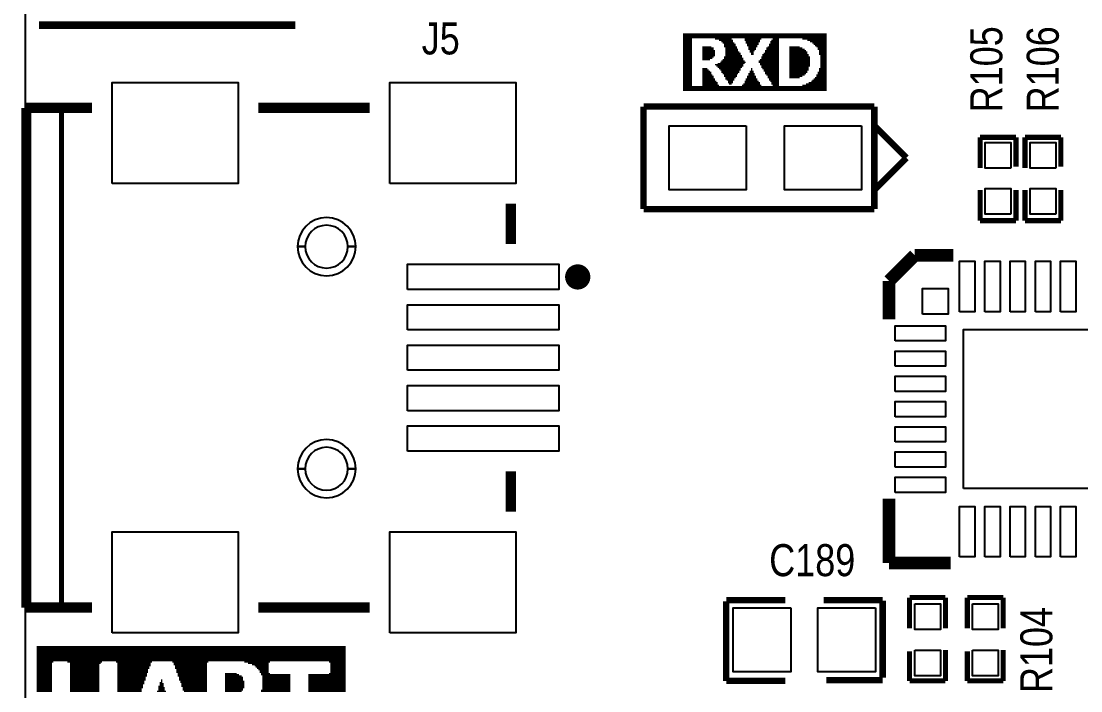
# Model space of a CAD drawing. Extents: x -16 to 114, y 9 to 99.
# Drawn here: x -16.28 to 4.71, y 17.58 to 30.85 of the extents above; entities that cross this region are included whole.
import ezdxf

# ---------------------------------------------------------------- set-up
doc = ezdxf.new("R2010")
doc.units = 0
for name, color, linetype in [('BG_OUTLINE', 3, 'CONTINUOUS'), ('MA_PEN3', 5, 'CONTINUOUS'), ('PG_SILKSCREEN_TOP', 6, 'CONTINUOUS'), ('PIN_TOP', 7, 'CONTINUOUS'), ('RD_SILKSCREEN_TOP', 8, 'CONTINUOUS')]:
    doc.layers.add(name, color=color, linetype=linetype)

msp = doc.modelspace()

# ---------------------------------------------------------------- linework, layer by layer
at = {"layer": 'BG_OUTLINE'}
for points in [[(-13.134086, 99.189794), (110.731046, 99.189794, -0.414215), (113.79708, 96.12376), (113.799874, 12.17676), (113.79708, 12.263374, -0.41422), (110.731046, 9.19734), (-13.22832, 9.19734), (-13.12672, 9.20496, -0.414214), (-16.192754, 12.270994), (-16.20012, 96.12376, -0.414215)], [(-9.652254, 26.383234, 1), (-10.804906, 26.383234, 1)], [(-9.652254, 21.983446, 1), (-10.804906, 21.983446, 1)]]:
    msp.add_lwpolyline(points, format="xyb", close=True, dxfattribs=at)
at = {"layer": 'MA_PEN3', "const_width": 0.0254}
for points in [[(-15.928848, 30.83814), (-10.848848, 30.83814)], [(-15.928848, 30.81274), (-10.848848, 30.81274)], [(-15.928848, 30.78734), (-10.848848, 30.78734)], [(-15.928848, 30.76194), (-10.848848, 30.76194)], [(-15.928848, 30.73654), (-10.848848, 30.73654)], [(-15.928848, 30.71114), (-10.848848, 30.71114)], [(-3.168396, 30.597094), (-0.323596, 30.597094)], [(-3.168396, 30.571694), (-0.323596, 30.571694)], [(-3.168396, 30.546294), (-0.323596, 30.546294)], [(-3.168396, 30.520894), (-0.323596, 30.520894)], [(-3.168396, 30.495494), (-2.990596, 30.495494)], [(-3.168396, 30.470094), (-2.990596, 30.470094)], [(-3.168396, 30.444694), (-2.990596, 30.444694)], [(-2.533396, 30.495494), (-2.203196, 30.495494)], [(-2.457196, 30.470094), (-2.177796, 30.470094)], [(-2.406396, 30.444694), (-2.177796, 30.444694)], [(-1.949196, 30.495494), (-1.618996, 30.495494)], [(-1.949196, 30.470094), (-1.644396, 30.470094)], [(-1.923796, 30.444694), (-1.644396, 30.444694)], [(-1.441196, 30.444694), (-1.263396, 30.444694)], [(-1.415796, 30.470094), (-1.263396, 30.470094)], [(-1.390396, 30.495494), (-1.263396, 30.495494)], [(-0.806196, 30.495494), (-0.323596, 30.495494)], [(-0.704596, 30.470094), (-0.323596, 30.470094)], [(-0.653796, 30.444694), (-0.323596, 30.444694)], [(-3.168396, 30.419294), (-2.990596, 30.419294)], [(-3.168396, 30.393894), (-2.990596, 30.393894)], [(-3.168396, 30.368494), (-2.990596, 30.368494)], [(-3.168396, 30.343094), (-2.990596, 30.343094)], [(-3.168396, 30.317694), (-2.990596, 30.317694)], [(-3.168396, 30.292294), (-2.990596, 30.292294)], [(-3.168396, 30.266894), (-2.990596, 30.266894)], [(-3.168396, 30.241494), (-2.990596, 30.241494)], [(-3.168396, 30.216094), (-2.990596, 30.216094)], [(-2.787396, 30.343094), (-2.609596, 30.343094)], [(-2.787396, 30.317694), (-2.558796, 30.317694)], [(-2.787396, 30.292294), (-2.558796, 30.292294)], [(-2.787396, 30.266894), (-2.533396, 30.266894)], [(-2.787396, 30.241494), (-2.533396, 30.241494)], [(-2.787396, 30.216094), (-2.533396, 30.216094)], [(-2.380996, 30.419294), (-2.152396, 30.419294)], [(-2.355596, 30.393894), (-2.126996, 30.393894)], [(-2.355596, 30.368494), (-2.126996, 30.368494)], [(-2.355596, 30.343094), (-2.101596, 30.343094)], [(-2.330196, 30.317694), (-2.101596, 30.317694)], [(-2.330196, 30.292294), (-2.076196, 30.292294)], [(-2.330196, 30.266894), (-2.076196, 30.266894)], [(-2.330196, 30.241494), (-2.050796, 30.241494)], [(-2.330196, 30.216094), (-2.025396, 30.216094)], [(-1.923796, 30.419294), (-1.669796, 30.419294)], [(-1.898396, 30.393894), (-1.669796, 30.393894)], [(-1.898396, 30.368494), (-1.695196, 30.368494)], [(-1.872996, 30.343094), (-1.695196, 30.343094)], [(-1.872996, 30.317694), (-1.720596, 30.317694)], [(-1.872996, 30.292294), (-1.720596, 30.292294)], [(-1.847596, 30.266894), (-1.745996, 30.266894)], [(-1.847596, 30.241494), (-1.771396, 30.241494)], [(-1.822196, 30.216094), (-1.771396, 30.216094)], [(-1.568196, 30.216094), (-1.263396, 30.216094)], [(-1.542796, 30.266894), (-1.263396, 30.266894)], [(-1.542796, 30.241494), (-1.263396, 30.241494)], [(-1.517396, 30.317694), (-1.263396, 30.317694)], [(-1.517396, 30.292294), (-1.263396, 30.292294)], [(-1.491996, 30.343094), (-1.263396, 30.343094)], [(-1.466596, 30.393894), (-1.263396, 30.393894)], [(-1.466596, 30.368494), (-1.263396, 30.368494)], [(-1.441196, 30.419294), (-1.263396, 30.419294)], [(-1.060196, 30.343094), (-0.856996, 30.343094)], [(-1.060196, 30.317694), (-0.806196, 30.317694)], [(-1.060196, 30.292294), (-0.755396, 30.292294)], [(-1.060196, 30.266894), (-0.729996, 30.266894)], [(-1.060196, 30.241494), (-0.704596, 30.241494)], [(-1.060196, 30.216094), (-0.704596, 30.216094)], [(-0.602996, 30.419294), (-0.323596, 30.419294)], [(-0.577596, 30.393894), (-0.323596, 30.393894)], [(-0.552196, 30.368494), (-0.323596, 30.368494)], [(-0.526796, 30.343094), (-0.323596, 30.343094)], [(-0.501396, 30.317694), (-0.323596, 30.317694)], [(-0.501396, 30.292294), (-0.323596, 30.292294)], [(-0.475996, 30.266894), (-0.323596, 30.266894)], [(-0.475996, 30.241494), (-0.323596, 30.241494)], [(-0.475996, 30.216094), (-0.323596, 30.216094)], [(-3.168396, 30.190694), (-2.990596, 30.190694)], [(-3.168396, 30.165294), (-2.990596, 30.165294)], [(-3.168396, 30.139894), (-2.990596, 30.139894)], [(-3.168396, 30.114494), (-2.990596, 30.114494)], [(-3.168396, 30.089094), (-2.990596, 30.089094)], [(-3.168396, 30.063694), (-2.990596, 30.063694)], [(-3.168396, 30.038294), (-2.990596, 30.038294)], [(-3.168396, 30.012894), (-2.990596, 30.012894)], [(-2.787396, 30.190694), (-2.533396, 30.190694)], [(-2.787396, 30.165294), (-2.533396, 30.165294)], [(-2.787396, 30.139894), (-2.558796, 30.139894)], [(-2.787396, 30.114494), (-2.584196, 30.114494)], [(-2.787396, 30.089094), (-2.634996, 30.089094)], [(-2.482596, 30.012894), (-1.949196, 30.012894)], [(-2.431796, 30.038294), (-1.923796, 30.038294)], [(-2.406396, 30.063694), (-1.949196, 30.063694)], [(-2.380996, 30.089094), (-1.974596, 30.089094)], [(-2.355596, 30.139894), (-1.999996, 30.139894)], [(-2.355596, 30.114494), (-1.974596, 30.114494)], [(-2.330196, 30.190694), (-2.025396, 30.190694)], [(-2.330196, 30.165294), (-1.999996, 30.165294)], [(-1.822196, 30.190694), (-1.771396, 30.190694)], [(-1.669796, 30.063694), (-1.263396, 30.063694)], [(-1.669796, 30.038294), (-1.263396, 30.038294)], [(-1.644396, 30.089094), (-1.263396, 30.089094)], [(-1.644396, 30.012894), (-1.263396, 30.012894)], [(-1.618996, 30.139894), (-1.263396, 30.139894)], [(-1.618996, 30.114494), (-1.263396, 30.114494)], [(-1.593596, 30.190694), (-1.263396, 30.190694)], [(-1.593596, 30.165294), (-1.263396, 30.165294)], [(-1.060196, 30.190694), (-0.679196, 30.190694)], [(-1.060196, 30.165294), (-0.679196, 30.165294)], [(-1.060196, 30.139894), (-0.653796, 30.139894)], [(-1.060196, 30.114494), (-0.653796, 30.114494)], [(-1.060196, 30.089094), (-0.653796, 30.089094)], [(-1.060196, 30.063694), (-0.653796, 30.063694)], [(-1.060196, 30.038294), (-0.653796, 30.038294)], [(-1.060196, 30.012894), (-0.653796, 30.012894)], [(-0.475996, 30.190694), (-0.323596, 30.190694)], [(-0.450596, 30.165294), (-0.323596, 30.165294)], [(-0.450596, 30.139894), (-0.323596, 30.139894)], [(-0.450596, 30.114494), (-0.323596, 30.114494)], [(-0.450596, 30.089094), (-0.323596, 30.089094)], [(-0.450596, 30.063694), (-0.323596, 30.063694)], [(-0.450596, 30.038294), (-0.323596, 30.038294)], [(-0.450596, 30.012894), (-0.323596, 30.012894)], [(-3.168396, 29.987494), (-2.990596, 29.987494)], [(-3.168396, 29.962094), (-2.990596, 29.962094)], [(-3.168396, 29.936694), (-2.990596, 29.936694)], [(-3.168396, 29.911294), (-2.990596, 29.911294)], [(-3.168396, 29.885894), (-2.990596, 29.885894)], [(-3.168396, 29.860494), (-2.990596, 29.860494)], [(-3.168396, 29.835094), (-2.990596, 29.835094)], [(-3.168396, 29.809694), (-2.990596, 29.809694)], [(-2.787396, 29.911294), (-2.685796, 29.911294)], [(-2.787396, 29.885894), (-2.660396, 29.885894)], [(-2.787396, 29.860494), (-2.634996, 29.860494)], [(-2.787396, 29.835094), (-2.609596, 29.835094)], [(-2.787396, 29.809694), (-2.609596, 29.809694)], [(-2.533396, 29.987494), (-1.974596, 29.987494)], [(-2.507996, 29.962094), (-1.974596, 29.962094)], [(-2.482596, 29.936694), (-1.999996, 29.936694)], [(-2.457196, 29.911294), (-2.025396, 29.911294)], [(-2.431796, 29.885894), (-2.025396, 29.885894)], [(-2.406396, 29.860494), (-2.050796, 29.860494)], [(-2.406396, 29.835094), (-2.050796, 29.835094)], [(-2.380996, 29.809694), (-2.076196, 29.809694)], [(-1.872996, 29.809694), (-1.745996, 29.809694)], [(-1.847596, 29.860494), (-1.771396, 29.860494)], [(-1.847596, 29.835094), (-1.771396, 29.835094)], [(-1.822196, 29.911294), (-1.796796, 29.911294)], [(-1.822196, 29.885894), (-1.796796, 29.885894)], [(-1.644396, 29.987494), (-1.263396, 29.987494)], [(-1.618996, 29.962094), (-1.263396, 29.962094)], [(-1.618996, 29.936694), (-1.263396, 29.936694)], [(-1.593596, 29.911294), (-1.263396, 29.911294)], [(-1.568196, 29.885894), (-1.263396, 29.885894)], [(-1.568196, 29.860494), (-1.263396, 29.860494)], [(-1.542796, 29.835094), (-1.263396, 29.835094)], [(-1.542796, 29.809694), (-1.263396, 29.809694)], [(-1.060196, 29.987494), (-0.653796, 29.987494)], [(-1.060196, 29.962094), (-0.653796, 29.962094)], [(-1.060196, 29.936694), (-0.679196, 29.936694)], [(-1.060196, 29.911294), (-0.679196, 29.911294)], [(-1.060196, 29.885894), (-0.679196, 29.885894)], [(-1.060196, 29.860494), (-0.704596, 29.860494)], [(-1.060196, 29.835094), (-0.704596, 29.835094)], [(-1.060196, 29.809694), (-0.729996, 29.809694)], [(-0.501396, 29.835094), (-0.323596, 29.835094)], [(-0.501396, 29.809694), (-0.323596, 29.809694)], [(-0.475996, 29.911294), (-0.323596, 29.911294)], [(-0.475996, 29.885894), (-0.323596, 29.885894)], [(-0.475996, 29.860494), (-0.323596, 29.860494)], [(-0.450596, 29.987494), (-0.323596, 29.987494)], [(-0.450596, 29.962094), (-0.323596, 29.962094)], [(-0.450596, 29.936694), (-0.323596, 29.936694)], [(-3.168396, 29.784294), (-2.990596, 29.784294)], [(-3.168396, 29.758894), (-2.990596, 29.758894)], [(-3.168396, 29.733494), (-2.990596, 29.733494)], [(-3.168396, 29.708094), (-2.990596, 29.708094)], [(-3.168396, 29.682694), (-2.990596, 29.682694)], [(-3.168396, 29.657294), (-2.990596, 29.657294)], [(-3.168396, 29.631894), (-2.990596, 29.631894)], [(-3.168396, 29.606494), (-2.990596, 29.606494)], [(-2.787396, 29.784294), (-2.584196, 29.784294)], [(-2.787396, 29.758894), (-2.558796, 29.758894)], [(-2.787396, 29.733494), (-2.558796, 29.733494)], [(-2.787396, 29.708094), (-2.533396, 29.708094)], [(-2.787396, 29.682694), (-2.533396, 29.682694)], [(-2.787396, 29.657294), (-2.507996, 29.657294)], [(-2.787396, 29.631894), (-2.482596, 29.631894)], [(-2.787396, 29.606494), (-2.482596, 29.606494)], [(-2.355596, 29.784294), (-2.101596, 29.784294)], [(-2.355596, 29.758894), (-2.101596, 29.758894)], [(-2.330196, 29.733494), (-2.126996, 29.733494)], [(-2.330196, 29.708094), (-2.152396, 29.708094)], [(-2.304796, 29.682694), (-2.152396, 29.682694)], [(-2.279396, 29.657294), (-2.177796, 29.657294)], [(-2.279396, 29.631894), (-2.177796, 29.631894)], [(-2.253996, 29.606494), (-2.203196, 29.606494)], [(-1.974596, 29.606494), (-1.644396, 29.606494)], [(-1.949196, 29.657294), (-1.669796, 29.657294)], [(-1.949196, 29.631894), (-1.644396, 29.631894)], [(-1.923796, 29.708094), (-1.695196, 29.708094)], [(-1.923796, 29.682694), (-1.695196, 29.682694)], [(-1.898396, 29.758894), (-1.720596, 29.758894)], [(-1.898396, 29.733494), (-1.720596, 29.733494)], [(-1.872996, 29.784294), (-1.745996, 29.784294)], [(-1.517396, 29.784294), (-1.263396, 29.784294)], [(-1.491996, 29.758894), (-1.263396, 29.758894)], [(-1.491996, 29.733494), (-1.263396, 29.733494)], [(-1.466596, 29.708094), (-1.263396, 29.708094)], [(-1.466596, 29.682694), (-1.263396, 29.682694)], [(-1.441196, 29.657294), (-1.263396, 29.657294)], [(-1.415796, 29.631894), (-1.263396, 29.631894)], [(-1.415796, 29.606494), (-1.263396, 29.606494)], [(-1.060196, 29.784294), (-0.755396, 29.784294)], [(-1.060196, 29.758894), (-0.806196, 29.758894)], [(-1.060196, 29.733494), (-0.856996, 29.733494)], [(-0.729996, 29.606494), (-0.323596, 29.606494)], [(-0.679196, 29.631894), (-0.323596, 29.631894)], [(-0.628396, 29.657294), (-0.323596, 29.657294)], [(-0.602996, 29.682694), (-0.323596, 29.682694)], [(-0.577596, 29.708094), (-0.323596, 29.708094)], [(-0.552196, 29.733494), (-0.323596, 29.733494)], [(-0.526796, 29.784294), (-0.323596, 29.784294)], [(-0.526796, 29.758894), (-0.323596, 29.758894)], [(-3.168396, 29.581094), (-2.990596, 29.581094)], [(-3.168396, 29.555694), (-0.323596, 29.555694)], [(-3.168396, 29.530294), (-0.323596, 29.530294)], [(-3.168396, 29.504894), (-0.323596, 29.504894)], [(-3.168396, 29.479494), (-0.323596, 29.479494)], [(-2.787396, 29.581094), (-2.457196, 29.581094)], [(-1.999996, 29.581094), (-1.618996, 29.581094)], [(-1.390396, 29.581094), (-1.263396, 29.581094)], [(-0.806196, 29.581094), (-0.323596, 29.581094)], [(-15.973806, 18.459196), (-9.852406, 18.459196)], [(-15.973806, 18.433796), (-9.852406, 18.433796)], [(-15.973806, 18.408396), (-9.852406, 18.408396)], [(-15.973806, 18.382996), (-9.852406, 18.382996)], [(-15.973806, 18.357596), (-9.852406, 18.357596)], [(-15.973806, 18.332196), (-9.852406, 18.332196)], [(-15.973806, 18.306796), (-9.852406, 18.306796)], [(-15.973806, 18.281396), (-9.852406, 18.281396)], [(-15.973806, 18.255996), (-9.852406, 18.255996)], [(-15.973806, 18.230596), (-9.852406, 18.230596)], [(-15.973806, 18.205196), (-9.852406, 18.205196)], [(-15.973806, 18.179796), (-9.852406, 18.179796)], [(-15.973806, 18.154396), (-15.643606, 18.154396)], [(-15.973806, 18.128996), (-15.669006, 18.128996)], [(-15.973806, 18.103596), (-15.669006, 18.103596)], [(-15.973806, 18.078196), (-15.669006, 18.078196)], [(-15.973806, 18.052796), (-15.669006, 18.052796)], [(-15.364206, 18.154396), (-14.678406, 18.154396)], [(-15.313406, 18.128996), (-14.703806, 18.128996)], [(-15.313406, 18.103596), (-14.729206, 18.103596)], [(-15.313406, 18.078196), (-14.729206, 18.078196)], [(-15.313406, 18.052796), (-14.729206, 18.052796)], [(-14.399006, 18.154396), (-13.687806, 18.154396)], [(-14.373606, 18.128996), (-13.713206, 18.128996)], [(-14.373606, 18.103596), (-13.713206, 18.103596)], [(-14.373606, 18.078196), (-13.713206, 18.078196)], [(-14.373606, 18.052796), (-13.738606, 18.052796)], [(-13.281406, 18.154396), (-12.570206, 18.154396)], [(-13.256006, 18.128996), (-12.595606, 18.128996)], [(-13.256006, 18.103596), (-12.595606, 18.103596)], [(-13.230606, 18.078196), (-12.595606, 18.078196)], [(-13.230606, 18.052796), (-12.595606, 18.052796)], [(-11.859006, 18.154396), (-11.351006, 18.154396)], [(-11.782806, 18.128996), (-11.376406, 18.128996)], [(-11.706606, 18.103596), (-11.376406, 18.103596)], [(-11.655806, 18.078196), (-11.376406, 18.078196)], [(-11.630406, 18.052796), (-11.376406, 18.052796)], [(-10.182606, 18.154396), (-9.852406, 18.154396)], [(-10.157206, 18.128996), (-9.852406, 18.128996)], [(-10.157206, 18.103596), (-9.852406, 18.103596)], [(-10.157206, 18.078196), (-9.852406, 18.078196)], [(-10.157206, 18.052796), (-9.852406, 18.052796)], [(-15.973806, 18.027396), (-15.669006, 18.027396)], [(-15.973806, 18.001996), (-15.669006, 18.001996)], [(-15.973806, 17.976596), (-15.669006, 17.976596)], [(-15.973806, 17.951196), (-15.669006, 17.951196)], [(-15.973806, 17.925796), (-15.669006, 17.925796)], [(-15.973806, 17.900396), (-15.669006, 17.900396)], [(-15.973806, 17.874996), (-15.669006, 17.874996)], [(-15.973806, 17.849596), (-15.669006, 17.849596)], [(-15.313406, 18.027396), (-14.729206, 18.027396)], [(-15.313406, 18.001996), (-14.729206, 18.001996)], [(-15.313406, 17.976596), (-14.729206, 17.976596)], [(-15.313406, 17.951196), (-14.729206, 17.951196)], [(-15.313406, 17.925796), (-14.729206, 17.925796)], [(-15.313406, 17.900396), (-14.729206, 17.900396)], [(-15.313406, 17.874996), (-14.729206, 17.874996)], [(-15.313406, 17.849596), (-14.729206, 17.849596)], [(-14.373606, 18.027396), (-13.738606, 18.027396)], [(-14.373606, 18.001996), (-13.764006, 18.001996)], [(-14.373606, 17.976596), (-13.764006, 17.976596)], [(-14.373606, 17.951196), (-13.764006, 17.951196)], [(-14.373606, 17.925796), (-13.789406, 17.925796)], [(-14.373606, 17.900396), (-13.789406, 17.900396)], [(-14.373606, 17.874996), (-13.789406, 17.874996)], [(-14.373606, 17.849596), (-13.814806, 17.849596)], [(-13.230606, 18.027396), (-12.595606, 18.027396)], [(-13.205206, 18.001996), (-12.595606, 18.001996)], [(-13.205206, 17.976596), (-12.595606, 17.976596)], [(-13.205206, 17.951196), (-12.595606, 17.951196)], [(-13.179806, 17.925796), (-12.595606, 17.925796)], [(-13.179806, 17.900396), (-12.595606, 17.900396)], [(-13.179806, 17.874996), (-12.595606, 17.874996)], [(-13.154406, 17.849596), (-12.595606, 17.849596)], [(-12.240006, 17.925796), (-12.011406, 17.925796)], [(-12.240006, 17.900396), (-11.960606, 17.900396)], [(-12.240006, 17.874996), (-11.909806, 17.874996)], [(-12.240006, 17.849596), (-11.884406, 17.849596)], [(-11.605006, 18.027396), (-11.376406, 18.027396)], [(-11.579606, 18.001996), (-11.376406, 18.001996)], [(-11.554206, 17.976596), (-11.376406, 17.976596)], [(-11.554206, 17.951196), (-11.376406, 17.951196)], [(-11.528806, 17.925796), (-11.351006, 17.925796)], [(-11.528806, 17.900396), (-10.944606, 17.900396)], [(-11.503406, 17.874996), (-10.944606, 17.874996)], [(-11.503406, 17.849596), (-10.944606, 17.849596)], [(-10.589006, 17.900396), (-9.852406, 17.900396)], [(-10.589006, 17.874996), (-9.852406, 17.874996)], [(-10.589006, 17.849596), (-9.852406, 17.849596)], [(-10.182606, 17.925796), (-9.852406, 17.925796)], [(-10.157206, 18.027396), (-9.852406, 18.027396)], [(-10.157206, 18.001996), (-9.852406, 18.001996)], [(-10.157206, 17.976596), (-9.852406, 17.976596)], [(-10.157206, 17.951196), (-9.852406, 17.951196)], [(-15.973806, 17.824196), (-15.669006, 17.824196)], [(-15.973806, 17.798796), (-15.669006, 17.798796)], [(-15.973806, 17.773396), (-15.669006, 17.773396)], [(-15.973806, 17.747996), (-15.669006, 17.747996)], [(-15.973806, 17.722596), (-15.669006, 17.722596)], [(-15.973806, 17.697196), (-15.669006, 17.697196)], [(-15.973806, 17.671796), (-15.669006, 17.671796)], [(-15.973806, 17.646396), (-15.669006, 17.646396)], [(-15.973806, 17.620996), (-15.669006, 17.620996)], [(-15.313406, 17.824196), (-14.729206, 17.824196)], [(-15.313406, 17.798796), (-14.729206, 17.798796)], [(-15.313406, 17.773396), (-14.729206, 17.773396)], [(-15.313406, 17.747996), (-14.729206, 17.747996)], [(-15.313406, 17.722596), (-14.729206, 17.722596)], [(-15.313406, 17.697196), (-14.729206, 17.697196)], [(-15.313406, 17.671796), (-14.729206, 17.671796)], [(-15.313406, 17.646396), (-14.729206, 17.646396)], [(-15.313406, 17.620996), (-14.729206, 17.620996)], [(-14.373606, 17.824196), (-13.814806, 17.824196)], [(-14.373606, 17.798796), (-13.814806, 17.798796)], [(-14.373606, 17.773396), (-13.840206, 17.773396)], [(-14.373606, 17.747996), (-13.840206, 17.747996)], [(-14.373606, 17.722596), (-13.840206, 17.722596)], [(-14.373606, 17.697196), (-13.865606, 17.697196)], [(-14.373606, 17.671796), (-13.865606, 17.671796)], [(-14.373606, 17.646396), (-13.865606, 17.646396)], [(-14.373606, 17.620996), (-13.891006, 17.620996)], [(-13.560806, 17.671796), (-13.459206, 17.671796)], [(-13.560806, 17.646396), (-13.433806, 17.646396)], [(-13.560806, 17.620996), (-13.433806, 17.620996)], [(-13.535406, 17.747996), (-13.484606, 17.747996)], [(-13.535406, 17.722596), (-13.459206, 17.722596)], [(-13.535406, 17.697196), (-13.459206, 17.697196)], [(-13.510006, 17.798796), (-13.484606, 17.798796)], [(-13.510006, 17.773396), (-13.484606, 17.773396)], [(-13.154406, 17.824196), (-12.595606, 17.824196)], [(-13.154406, 17.798796), (-12.595606, 17.798796)], [(-13.129006, 17.773396), (-12.595606, 17.773396)], [(-13.129006, 17.747996), (-12.595606, 17.747996)], [(-13.103606, 17.722596), (-12.595606, 17.722596)], [(-13.103606, 17.697196), (-12.595606, 17.697196)], [(-13.103606, 17.671796), (-12.595606, 17.671796)], [(-13.078206, 17.646396), (-12.595606, 17.646396)], [(-13.078206, 17.620996), (-12.595606, 17.620996)], [(-12.240006, 17.824196), (-11.884406, 17.824196)], [(-12.240006, 17.798796), (-11.884406, 17.798796)], [(-12.240006, 17.773396), (-11.859006, 17.773396)], [(-12.240006, 17.747996), (-11.859006, 17.747996)], [(-12.240006, 17.722596), (-11.859006, 17.722596)], [(-12.240006, 17.697196), (-11.859006, 17.697196)], [(-12.240006, 17.671796), (-11.859006, 17.671796)], [(-12.240006, 17.646396), (-11.859006, 17.646396)], [(-12.240006, 17.620996), (-11.884406, 17.620996)], [(-11.503406, 17.824196), (-10.944606, 17.824196)], [(-11.503406, 17.798796), (-10.944606, 17.798796)], [(-11.503406, 17.773396), (-10.944606, 17.773396)], [(-11.503406, 17.747996), (-10.944606, 17.747996)], [(-11.503406, 17.722596), (-10.944606, 17.722596)], [(-11.503406, 17.697196), (-10.944606, 17.697196)], [(-11.503406, 17.671796), (-10.944606, 17.671796)], [(-11.503406, 17.646396), (-10.944606, 17.646396)], [(-11.503406, 17.620996), (-10.944606, 17.620996)], [(-10.589006, 17.824196), (-9.852406, 17.824196)], [(-10.589006, 17.798796), (-9.852406, 17.798796)], [(-10.589006, 17.773396), (-9.852406, 17.773396)], [(-10.589006, 17.747996), (-9.852406, 17.747996)], [(-10.589006, 17.722596), (-9.852406, 17.722596)], [(-10.589006, 17.697196), (-9.852406, 17.697196)], [(-10.589006, 17.671796), (-9.852406, 17.671796)], [(-10.589006, 17.646396), (-9.852406, 17.646396)], [(-10.589006, 17.620996), (-9.852406, 17.620996)], [(-15.973806, 17.595596), (-15.669006, 17.595596)], [(-15.973806, 17.570196), (-15.669006, 17.570196)], [(-15.313406, 17.595596), (-14.729206, 17.595596)], [(-15.313406, 17.570196), (-14.729206, 17.570196)], [(-14.373606, 17.595596), (-13.891006, 17.595596)], [(-14.373606, 17.570196), (-13.891006, 17.570196)], [(-13.586206, 17.570196), (-13.408406, 17.570196)], [(-13.560806, 17.595596), (-13.433806, 17.595596)], [(-13.078206, 17.595596), (-12.595606, 17.595596)], [(-13.052806, 17.570196), (-12.595606, 17.570196)], [(-12.240006, 17.595596), (-11.884406, 17.595596)], [(-12.240006, 17.570196), (-11.909806, 17.570196)], [(-11.528806, 17.595596), (-10.944606, 17.595596)], [(-11.528806, 17.570196), (-10.944606, 17.570196)], [(-10.589006, 17.595596), (-9.852406, 17.595596)], [(-10.589006, 17.570196), (-9.852406, 17.570196)]]:
    msp.add_lwpolyline(points, dxfattribs=at)
at = {"layer": 'PG_SILKSCREEN_TOP'}
for points, const_width in [([(-16.17853, 29.133292), (-16.17853, 19.233388)], 0.199898), ([(-14.878558, 29.133292), (-16.17853, 29.133292)], 0.199898), ([(-15.478506, 19.233388), (-15.478506, 29.133292)], 0.100076), ([(-9.378442, 29.133292), (-11.57859, 29.133292)], 0.199898), ([(0.6223, 29.1592), (-3.9497, 29.1592)], 0.127), ([(-3.9497, 29.1592), (-3.9497, 29.0322)], 0.127), ([(0.6223, 27.1272), (0.6223, 29.1592)], 0.127), ([(-3.9497, 29.0322), (-3.9497, 27.1272)], 0.127), ([(0.6223, 28.7782), (1.2573, 28.1432)], 0.127), ([(2.7178, 28.5496), (3.429, 28.5496)], 0.1016), ([(2.7178, 27.94), (2.7178, 28.5496)], 0.1016), ([(3.429, 28.5496), (3.429, 27.9654)], 0.1016), ([(3.6068, 28.5496), (4.318, 28.5496)], 0.1016), ([(3.6068, 27.94), (3.6068, 28.5496)], 0.1016), ([(4.318, 28.5496), (4.318, 27.9654)], 0.1016), ([(1.2573, 28.1432), (0.6223, 27.5082)], 0.127), ([(2.7178, 26.8986), (2.7178, 27.5082)], 0.1016), ([(3.429, 26.8986), (3.429, 27.5082)], 0.1016), ([(3.6068, 26.8986), (3.6068, 27.5082)], 0.1016), ([(4.318, 26.8986), (4.318, 27.5082)], 0.1016), ([(-6.5786, 26.433272), (-6.5786, 27.233372)], 0.199898), ([(-3.9497, 27.1272), (0.6223, 27.1272)], 0.127), ([(2.7178, 26.8986), (3.429, 26.8986)], 0.1016), ([(3.6068, 26.8986), (4.318, 26.8986)], 0.1016), ([(0.9144, 25.7048), (1.4224, 26.2128)], 0.254), ([(1.4224, 26.2128), (2.1844, 26.2128)], 0.254), ([(0.9144, 24.9428), (0.9144, 25.7048)], 0.254), ([(-6.5786, 21.133308), (-6.5786, 21.933408)], 0.199898), ([(0.9144, 21.3868), (0.9144, 20.1168)], 0.254), ([(0.9144, 20.1168), (2.1336, 20.1168)], 0.254), ([(-16.17853, 19.233388), (-14.878558, 19.233388)], 0.199898), ([(-9.378442, 19.233388), (-11.57859, 19.233388)], 0.199898), ([(-2.3114, 19.3802), (-1.143, 19.3802)], 0.127), ([(-2.3114, 17.78), (-2.3114, 19.3548)], 0.127), ([(0.7874, 19.3802), (-0.381, 19.3802)], 0.127), ([(0.7874, 17.8435), (0.7874, 19.3675)], 0.127), ([(1.3208, 19.431), (1.3208, 18.8214)], 0.1016), ([(2.032, 19.431), (1.3208, 19.431)], 0.1016), ([(2.032, 19.431), (2.032, 18.8214)], 0.1016), ([(3.175, 19.431), (2.4638, 19.431)], 0.1016), ([(2.4638, 19.431), (2.4638, 18.8214)], 0.1016), ([(3.175, 19.431), (3.175, 18.8214)], 0.1016), ([(1.3208, 17.78), (1.3208, 18.3642)], 0.1016), ([(2.032, 18.3896), (2.032, 17.78)], 0.1016), ([(2.4638, 17.78), (2.4638, 18.3642)], 0.1016), ([(3.175, 18.3896), (3.175, 17.78)], 0.1016), ([(-1.143, 17.78), (-2.3114, 17.78)], 0.127), ([(-0.3302, 17.7927), (0.7874, 17.7927)], 0.127), ([(2.032, 17.78), (1.3208, 17.78)], 0.1016), ([(3.175, 17.78), (2.4638, 17.78)], 0.1016)]:
    msp.add_lwpolyline(points, dxfattribs=dict(at, const_width=const_width))
for points in [[(-9.652254, 26.383234, 1), (-10.804652, 26.383234)], [(-9.804654, 26.383234, 1), (-10.652252, 26.383234)], [(-10.804652, 26.383234, 1), (-9.652254, 26.383234)], [(-10.652252, 26.383234, 1), (-9.804654, 26.383234)], [(-9.652254, 21.983446, 1), (-10.804652, 21.983446)], [(-9.804654, 21.983446, 1), (-10.652252, 21.983446)], [(-10.804652, 21.983446, 1), (-9.652254, 21.983446)], [(-10.652252, 21.983446, 1), (-9.804654, 21.983446)]]:
    msp.add_lwpolyline(points, format="xyb", dxfattribs=at)
for points in [[(-10.652252, 26.383234), (-10.804652, 26.383234)], [(-10.804652, 26.383234), (-10.652252, 26.383234)], [(-9.652254, 26.383234), (-9.804654, 26.383234)], [(-9.804654, 26.383234), (-9.652254, 26.383234)], [(-10.652252, 21.983446), (-10.804652, 21.983446)], [(-10.804652, 21.983446), (-10.652252, 21.983446)], [(-9.652254, 21.983446), (-9.804654, 21.983446)], [(-9.804654, 21.983446), (-9.652254, 21.983446)]]:
    msp.add_lwpolyline(points, dxfattribs=at)
at = {"layer": 'PG_SILKSCREEN_TOP', "const_width": 0.249936}
msp.add_lwpolyline([(-5.128514, 25.783286, 1), (-5.378506, 25.783394, 1)], format="xyb", close=True, dxfattribs=at)
at = {"layer": 'PIN_TOP'}
for points in [[(-14.478635, 27.633422), (-14.478635, 29.633418), (-11.978513, 29.633418), (-11.978513, 27.633422)], [(-8.978519, 27.633422), (-8.978519, 29.633418), (-6.478397, 29.633418), (-6.478397, 27.633422)], [(-1.9177, 28.7782), (-1.9177, 27.5082), (-3.4417, 27.5082), (-3.4417, 28.7782)], [(0.3683, 28.7782), (0.3683, 27.5082), (-1.1557, 27.5082), (-1.1557, 28.7782)], [(3.3274, 27.94), (2.8194, 27.94), (2.8194, 28.448), (3.3274, 28.448)], [(4.2164, 27.94), (3.7084, 27.94), (3.7084, 28.448), (4.2164, 28.448)], [(3.3274, 27.0256), (2.8194, 27.0256), (2.8194, 27.5336), (3.3274, 27.5336)], [(4.2164, 27.0256), (3.7084, 27.0256), (3.7084, 27.5336), (4.2164, 27.5336)], [(-8.628507, 25.533223), (-8.628507, 26.033349), (-5.628513, 26.033349), (-5.628513, 25.533223)], [(2.312289, 25.094819), (2.312289, 26.094817), (2.612263, 26.094817), (2.612263, 25.094819)], [(2.812415, 25.094819), (2.812415, 26.094817), (3.112389, 26.094817), (3.112389, 25.094819)], [(3.312287, 25.094819), (3.312287, 26.094817), (3.612261, 26.094817), (3.612261, 25.094819)], [(3.812413, 25.094819), (3.812413, 26.094817), (4.112387, 26.094817), (4.112387, 25.094819)], [(4.312539, 25.094819), (4.312539, 26.094817), (4.612513, 26.094817), (4.612513, 25.094819)], [(1.5748, 25.0444), (1.5748, 25.5524), (2.0828, 25.5524), (2.0828, 25.0444)], [(-8.628507, 24.733377), (-8.628507, 25.233503), (-5.628513, 25.233503), (-5.628513, 24.733377)], [(1.032383, 24.514937), (1.032383, 24.814911), (2.032381, 24.814911), (2.032381, 24.514937)], [(2.387346, 21.589746), (2.387346, 24.739854), (5.537454, 24.739854), (5.537454, 21.589746)], [(-8.628507, 23.933277), (-8.628507, 24.433403), (-5.628513, 24.433403), (-5.628513, 23.933277)], [(1.032383, 24.014811), (1.032383, 24.314785), (2.032381, 24.314785), (2.032381, 24.014811)], [(1.032383, 23.514939), (1.032383, 23.814913), (2.032381, 23.814913), (2.032381, 23.514939)], [(-8.628507, 23.133177), (-8.628507, 23.633303), (-5.628513, 23.633303), (-5.628513, 23.133177)], [(1.032383, 23.014813), (1.032383, 23.314787), (2.032381, 23.314787), (2.032381, 23.014813)], [(-8.628507, 22.333331), (-8.628507, 22.833457), (-5.628513, 22.833457), (-5.628513, 22.333331)], [(1.032383, 22.514687), (1.032383, 22.814661), (2.032381, 22.814661), (2.032381, 22.514687)], [(1.032383, 22.014815), (1.032383, 22.314789), (2.032381, 22.314789), (2.032381, 22.014815)], [(1.032383, 21.514689), (1.032383, 21.814663), (2.032381, 21.814663), (2.032381, 21.514689)], [(2.312289, 20.234783), (2.312289, 21.234781), (2.612263, 21.234781), (2.612263, 20.234783)], [(2.812415, 20.234783), (2.812415, 21.234781), (3.112389, 21.234781), (3.112389, 20.234783)], [(3.312287, 20.234783), (3.312287, 21.234781), (3.612261, 21.234781), (3.612261, 20.234783)], [(3.812413, 20.234783), (3.812413, 21.234781), (4.112387, 21.234781), (4.112387, 20.234783)], [(4.312539, 20.234783), (4.312539, 21.234781), (4.612513, 21.234781), (4.612513, 20.234783)], [(-14.478635, 18.733262), (-14.478635, 20.733258), (-11.978513, 20.733258), (-11.978513, 18.733262)], [(-8.978519, 18.733262), (-8.978519, 20.733258), (-6.478397, 20.733258), (-6.478397, 18.733262)], [(-1.0287, 19.2278), (-1.0287, 17.9578), (-2.1717, 17.9578), (-2.1717, 19.2278)], [(0.6477, 19.2278), (0.6477, 17.9578), (-0.4953, 17.9578), (-0.4953, 19.2278)], [(1.4224, 19.304), (1.9304, 19.304), (1.9304, 18.796), (1.4224, 18.796)], [(2.5654, 19.304), (3.0734, 19.304), (3.0734, 18.796), (2.5654, 18.796)], [(1.4224, 18.3896), (1.9304, 18.3896), (1.9304, 17.8816), (1.4224, 17.8816)], [(2.5654, 18.3896), (3.0734, 18.3896), (3.0734, 17.8816), (2.5654, 17.8816)]]:
    msp.add_lwpolyline(points, close=True, dxfattribs=at)

# ---------------------------------------------------------------- texts
at = {"layer": 'RD_SILKSCREEN_TOP', "width": 0.84}
for s, p in [('J5', (-8.3439, 30.192218)), ('C189', (-1.4605, 19.854418))]:
    msp.add_text(s, height=0.635, dxfattribs=at).set_placement(p)
for s, p in [('R105', (3.158236, 29.0449)), ('R106', (4.275836, 29.0449)), ('R104', (4.148836, 17.5387))]:
    msp.add_text(s, height=0.635, rotation=90, dxfattribs=at).set_placement(p)

doc.saveas('drawing.dxf')
